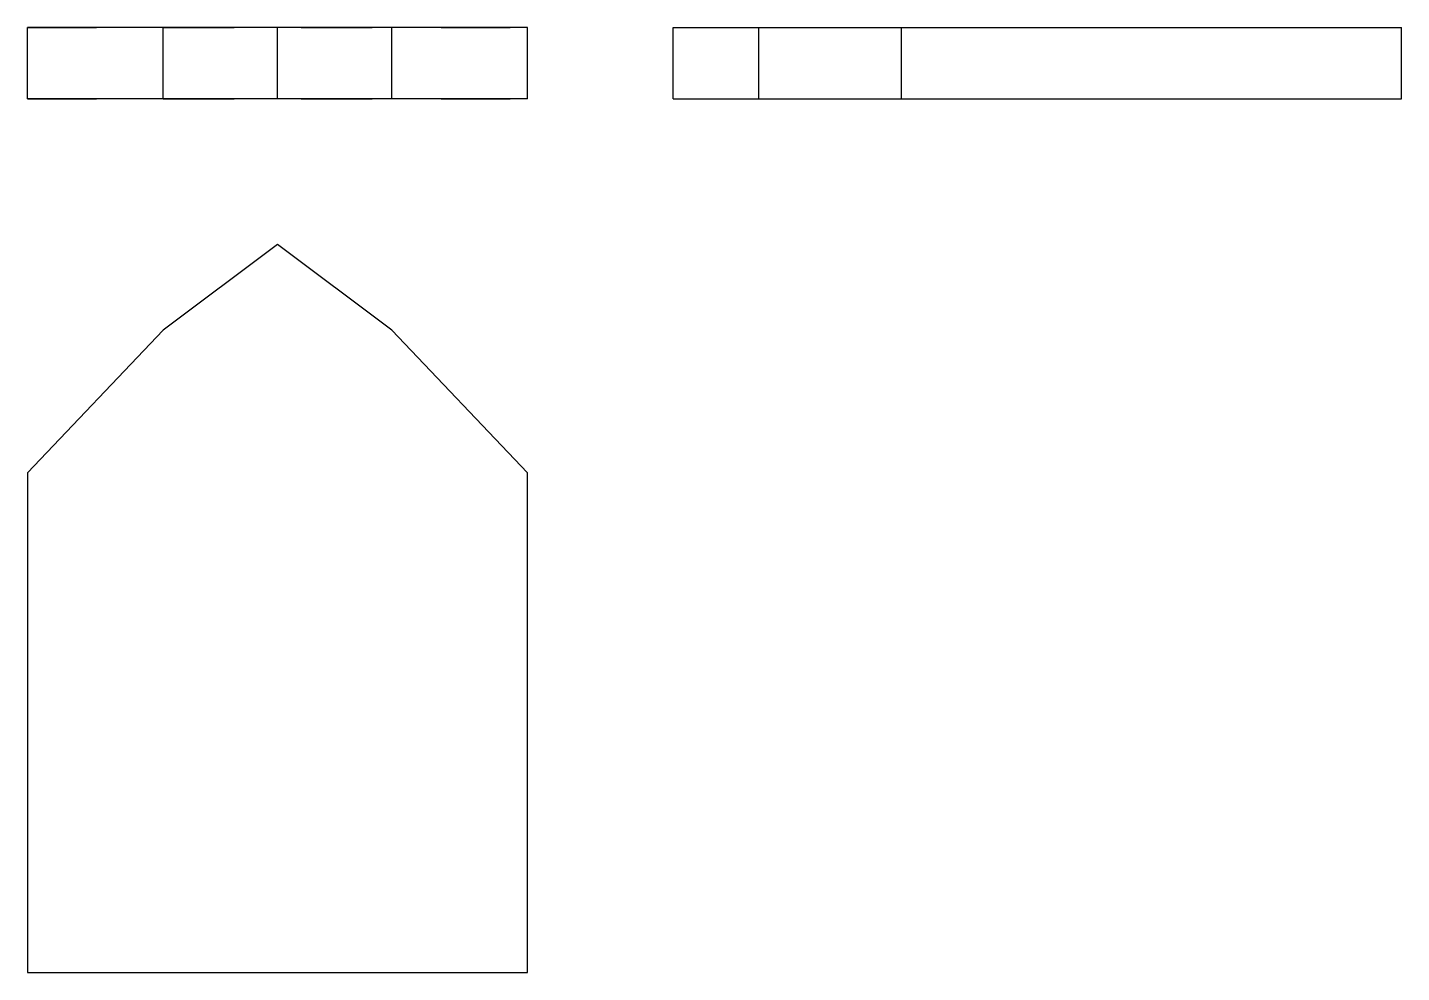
# Model space of a CAD drawing. Extents: x 0 to 1.99, y 0 to 1.37.
import ezdxf

# ---------------------------------------------------------------- set-up
doc = ezdxf.new("R2010")
doc.units = 0
doc.linetypes.add('HIDDEN', pattern=[0.052838, 0.035243, -0.017595])
for name, color, linetype in [('FRONT', 7, 'CONTINUOUS'), ('FRONT_HID', 7, 'HIDDEN'), ('LEFT', 7, 'CONTINUOUS'), ('TOP', 7, 'CONTINUOUS')]:
    doc.layers.add(name, color=color, linetype=linetype)

msp = doc.modelspace()

# ---------------------------------------------------------------- linework, layer by layer
at = {"layer": 'FRONT'}
for p, q in [((0.196848, 1.371717), (0, 1.371717)), ((0, 1.268113), (0, 1.371717)), ((0.362614, 1.371717), (0.196848, 1.371717)), ((0.196848, 1.268113), (0.196848, 1.371717)), ((0.528381, 1.371717), (0.362614, 1.371717)), ((0.362614, 1.268113), (0.362614, 1.371717)), ((0.725228, 1.371717), (0.528381, 1.371717)), ((0.528381, 1.268113), (0.528381, 1.371717)), ((0.725228, 1.268113), (0.725228, 1.371717)), ((0.196848, 1.268113), (0, 1.268113)), ((0.362614, 1.268113), (0.196848, 1.268113)), ((0.528381, 1.268113), (0.362614, 1.268113)), ((0.725228, 1.268113), (0.528381, 1.268113))]:
    msp.add_line(p, q, dxfattribs=at)
at = {"layer": 'FRONT_HID', "linetype": 'HIDDEN'}
for p, q in [((0.725228, 1.371717), (0, 1.371717)), ((0, 1.371717), (0.725228, 1.371717)), ((0.196848, 1.371717), (0.528381, 1.371717)), ((0.725228, 1.268113), (0, 1.268113)), ((0, 1.268113), (0.725228, 1.268113)), ((0.196848, 1.268113), (0.528381, 1.268113))]:
    msp.add_line(p, q, dxfattribs=at)
at = {"layer": 'LEFT'}
for p, q in [((0.93658, 1.268113), (0.93658, 1.371717)), ((0.93658, 1.371717), (1.060905, 1.371717)), ((1.060905, 1.371717), (1.268113, 1.371717)), ((1.060905, 1.268113), (1.060905, 1.371717)), ((1.268113, 1.371717), (1.993341, 1.371717)), ((1.268113, 1.268113), (1.268113, 1.371717)), ((1.993341, 1.268113), (1.993341, 1.371717)), ((0.93658, 1.268113), (1.060905, 1.268113)), ((1.060905, 1.268113), (1.268113, 1.268113)), ((1.268113, 1.268113), (1.993341, 1.268113))]:
    msp.add_line(p, q, dxfattribs=at)
at = {"layer": 'TOP'}
for p, q in [((0.362614, 1.056761), (0.196848, 0.932436)), ((0.528381, 0.932436), (0.362614, 1.056761)), ((0.196848, 0.932436), (0, 0.725228)), ((0.725228, 0.725228), (0.528381, 0.932436)), ((0, 0.725228), (0, 0)), ((0.725228, 0), (0.725228, 0.725228)), ((0, 0), (0.725228, 0))]:
    msp.add_line(p, q, dxfattribs=at)

doc.saveas('drawing.dxf')
